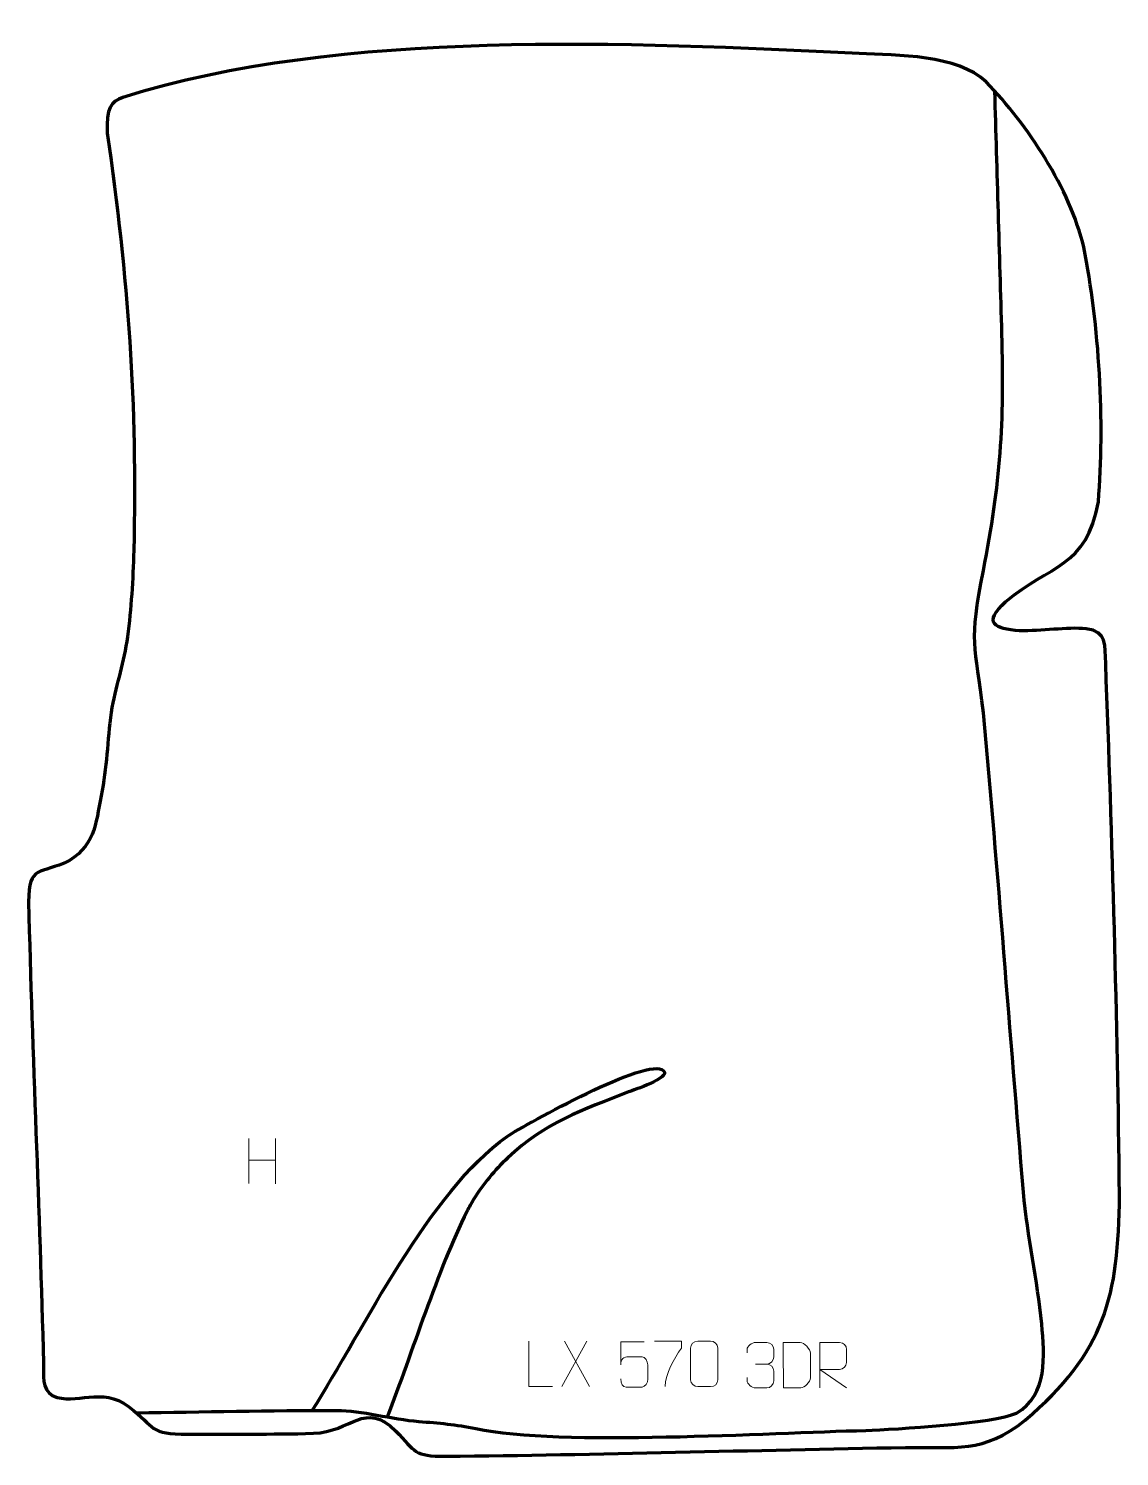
# Model space of a CAD drawing. Header units: millimetres. Extents: x 1056 to 1656, y 99 to 885.
import ezdxf

# ---------------------------------------------------------------- set-up
doc = ezdxf.new("R2010")
doc.units = ezdxf.units.MM
doc.header["$MEASUREMENT"] = 0
doc.layers.add('layer 2', color=7, linetype='Continuous')
doc.layers.add('layer 3', color=7, linetype='Continuous')

msp = doc.modelspace()

# ---------------------------------------------------------------- linework, layer by layer
at = {"layer": 'layer 2', "color": 142, "lineweight": 158}
for points, knots in [([(1114.8449, 123.3609), (1151.5077, 123.7854), (1188.5507, 124.596), (1225.1686, 124.6375), (1225.1686, 124.6375), (1238.4932, 124.6527), (1255.8226, 119.7214), (1270.3036, 118.5581), (1270.3036, 118.5581), (1281.3412, 117.6906), (1290.7702, 116.9226), (1301.6835, 114.6291), (1301.6835, 114.6291), (1348.5478, 104.7801), (1462.7516, 112.4734), (1516.2351, 113.5762), (1516.2351, 113.5762), (1532.3059, 114.3037), (1587.1524, 117.3151), (1599.1614, 123.1586), (1599.1614, 123.1586), (1616.4791, 133.2377), (1614.656, 154.6857), (1613.0094, 172.1087), (1613.0094, 172.1087), (1610.7072, 196.468), (1605.1086, 219.9465), (1602.9957, 244.7146), (1602.9957, 244.7146), (1595.5243, 332.5626), (1589.0616, 420.502), (1581.0091, 508.2989), (1581.0091, 508.2989), (1576.3082, 546.827), (1572.9385, 546.4226), (1580.9494, 586.7041), (1580.9494, 586.7041), (1590.4365, 634.8321), (1592.5672, 667.854), (1591.1341, 716.8003), (1591.1341, 716.8003), (1589.8302, 761.3287), (1588.5467, 805.8578), (1587.2524, 850.3865)], [0, 0, 0, 0, 0.08333333, 0.08333333, 0.08333333, 0.08333333, 0.16666667, 0.16666667, 0.16666667, 0.16666667, 0.25, 0.25, 0.25, 0.25, 0.33333333, 0.33333333, 0.33333333, 0.33333333, 0.41666667, 0.41666667, 0.41666667, 0.41666667, 0.5, 0.5, 0.5, 0.5, 0.58333333, 0.58333333, 0.58333333, 0.58333333, 0.66666667, 0.66666667, 0.66666667, 0.66666667, 0.75, 0.75, 0.75, 0.75, 0.83333333, 0.83333333, 0.83333333, 0.83333333, 1, 1, 1, 1]), ([(1211.6451, 124.4813), (1240.2287, 169.6435), (1276.0529, 244.9127), (1318.8566, 275.2998), (1318.8566, 275.2998), (1329.3704, 282.1647), (1396.847, 319.6912), (1404.9786, 311.5206), (1404.9786, 311.5206), (1409.1145, 307.3648), (1388.1688, 300.7854), (1385.7551, 299.8367), (1385.7551, 299.8367), (1360.321, 289.8394), (1339.7943, 282.9279), (1319.2951, 263.6218), (1319.2951, 263.6218), (1312.0662, 256.6751), (1305.7663, 249.2164), (1300.4738, 240.6914), (1300.4738, 240.6914), (1299.1618, 238.5318), (1298.0213, 236.4321), (1296.8653, 234.1885), (1296.8653, 234.1885), (1280.4806, 201.6224), (1266.8182, 156.4803), (1252.916, 120.9163)], [0, 0, 0, 0, 0.125, 0.125, 0.125, 0.125, 0.25, 0.25, 0.25, 0.25, 0.375, 0.375, 0.375, 0.375, 0.5, 0.5, 0.5, 0.5, 0.625, 0.625, 0.625, 0.625, 0.75, 0.75, 0.75, 0.75, 1, 1, 1, 1])]:
    msp.add_open_spline(points, degree=3, knots=knots, dxfattribs=at)
at = {"layer": 'layer 2', "color": 250, "lineweight": 9}
for points in [[(1176.8637, 274.2256), (1176.8637, 274.2256), (1176.8637, 249.4481), (1176.8637, 249.4481)], [(1191.507, 274.2256), (1191.507, 274.2256), (1191.507, 249.2721), (1191.507, 249.2721)], [(1176.8637, 262.3433), (1176.8637, 262.3433), (1191.507, 262.3437), (1191.507, 262.3437)], [(1362.7878, 162.6754), (1362.7878, 162.6754), (1349.0472, 137.7796), (1349.0472, 137.7796)], [(1350.5018, 162.6754), (1350.5018, 162.6754), (1364.2424, 137.7219), (1364.2424, 137.7219)], [(1455.645, 150.0351), (1455.645, 150.0351), (1461.8414, 150.0351), (1461.8414, 150.0351)]]:
    msp.add_open_spline(points, degree=3, dxfattribs=at)
for points, knots in [([(1343.8466, 137.7218), (1343.8466, 137.7218), (1330.8975, 137.7218), (1330.8975, 137.7218), (1330.8975, 137.7218), (1330.8975, 137.7218), (1330.8975, 162.6754), (1330.8975, 162.6754)], [0, 0, 0, 0, 0.33333333, 0.33333333, 0.33333333, 0.33333333, 1, 1, 1, 1]), ([(1394.2471, 162.3509), (1394.2471, 162.3509), (1381.3954, 162.3509), (1381.3954, 162.3509), (1381.3954, 162.3509), (1381.3957, 158.1203), (1381.3957, 153.8894), (1381.3954, 149.6582), (1381.3954, 149.6582), (1381.3951, 152.9683), (1383.0261, 154.0401), (1385.8381, 154.1006), (1385.8381, 154.1006), (1388.2777, 154.1009), (1390.7172, 154.1009), (1393.1564, 154.1006), (1393.1564, 154.1006), (1394.8062, 154.1074), (1396.2811, 151.7269), (1396.3096, 149.6582), (1396.3096, 149.6582), (1396.3093, 147.0709), (1396.3093, 144.4833), (1396.3096, 141.8956), (1396.3096, 141.8956), (1396.3558, 139.9362), (1394.8564, 137.4999), (1393.2305, 137.4414), (1393.2305, 137.4414), (1391.274, 137.4417), (1386.379, 137.4417), (1384.422, 137.4414), (1384.422, 137.4414), (1382.5765, 137.4326), (1381.4694, 139.3974), (1381.4486, 141.9485)], [0, 0, 0, 0, 0.1, 0.1, 0.1, 0.1, 0.2, 0.2, 0.2, 0.2, 0.3, 0.3, 0.3, 0.3, 0.4, 0.4, 0.4, 0.4, 0.5, 0.5, 0.5, 0.5, 0.6, 0.6, 0.6, 0.6, 0.7, 0.7, 0.7, 0.7, 0.8, 0.8, 0.8, 0.8, 1, 1, 1, 1]), ([(1399.964, 162.6779), (1399.964, 162.6779), (1414.7801, 162.6779), (1414.7801, 162.6779), (1414.7801, 162.6779), (1414.7798, 161.4283), (1414.7798, 160.1787), (1414.7801, 158.9289), (1414.7801, 158.9289), (1410.7857, 152.9318), (1405.8705, 145.0982), (1405.8705, 137.7194)], [0, 0, 0, 0, 0.25, 0.25, 0.25, 0.25, 0.5, 0.5, 0.5, 0.5, 1, 1, 1, 1]), ([(1423.7914, 162.6979), (1426.1575, 162.6979), (1428.524, 162.6979), (1430.8905, 162.6979), (1430.8905, 162.6979), (1432.871, 162.7335), (1434.897, 161.2392), (1434.9241, 158.7971), (1434.9241, 158.7971), (1434.9237, 153.0397), (1434.9237, 147.2819), (1434.9241, 141.5237), (1434.9241, 141.5237), (1434.782, 139.1961), (1433.0756, 137.7138), (1430.8905, 137.703), (1430.8905, 137.703), (1428.5181, 137.7034), (1426.1457, 137.7034), (1423.7737, 137.703), (1423.7737, 137.703), (1421.8152, 137.5974), (1419.8088, 139.4853), (1419.8202, 141.5063), (1419.8202, 141.5063), (1419.8206, 147.2869), (1419.8206, 153.0672), (1419.8202, 158.847), (1419.8202, 158.847), (1419.8245, 160.989), (1421.6016, 162.7115), (1423.7914, 162.6979)], [0, 0, 0, 0, 0.11111111, 0.11111111, 0.11111111, 0.11111111, 0.22222222, 0.22222222, 0.22222222, 0.22222222, 0.33333333, 0.33333333, 0.33333333, 0.33333333, 0.44444444, 0.44444444, 0.44444444, 0.44444444, 0.55555556, 0.55555556, 0.55555556, 0.55555556, 0.66666667, 0.66666667, 0.66666667, 0.66666667, 0.77777778, 0.77777778, 0.77777778, 0.77777778, 1, 1, 1, 1]), ([(1450.9353, 156.2803), (1450.9353, 156.2803), (1450.9353, 158.1375), (1450.9353, 158.1375), (1450.9353, 158.1375), (1450.921, 159.8794), (1453.5855, 161.9975), (1455.6446, 161.9748), (1455.6446, 161.9748), (1457.7087, 161.9748), (1459.7727, 161.9748), (1461.8364, 161.9748), (1461.8364, 161.9748), (1464.0309, 161.9836), (1465.6292, 160.1368), (1465.6736, 158.2247), (1465.6736, 158.2247), (1465.6732, 156.7896), (1465.6732, 155.3545), (1465.6736, 153.919), (1465.6736, 153.919), (1465.625, 152.2655), (1464.0224, 150.0355), (1461.8241, 150.0455), (1461.8241, 150.0455), (1464.0278, 150.0343), (1465.6358, 148.2311), (1465.6898, 146.1716), (1465.6898, 146.1716), (1465.6894, 144.3869), (1465.6894, 142.6022), (1465.6898, 140.8171), (1465.6898, 140.8171), (1465.6999, 138.7557), (1463.645, 136.9926), (1461.8241, 137.0007), (1461.8241, 137.0007), (1459.7588, 137.001), (1457.6936, 137.001), (1455.628, 137.0007), (1455.628, 137.0007), (1453.4594, 137.0122), (1450.9284, 139.4124), (1450.9098, 140.8742), (1450.9098, 140.8742), (1450.9098, 140.8742), (1450.9098, 142.7828), (1450.9098, 142.7828)], [0, 0, 0, 0, 0.07692308, 0.07692308, 0.07692308, 0.07692308, 0.15384615, 0.15384615, 0.15384615, 0.15384615, 0.23076923, 0.23076923, 0.23076923, 0.23076923, 0.30769231, 0.30769231, 0.30769231, 0.30769231, 0.38461538, 0.38461538, 0.38461538, 0.38461538, 0.46153846, 0.46153846, 0.46153846, 0.46153846, 0.53846154, 0.53846154, 0.53846154, 0.53846154, 0.61538462, 0.61538462, 0.61538462, 0.61538462, 0.69230769, 0.69230769, 0.69230769, 0.69230769, 0.76923077, 0.76923077, 0.76923077, 0.76923077, 0.84615385, 0.84615385, 0.84615385, 0.84615385, 1, 1, 1, 1]), ([(1470.9077, 137.0392), (1473.2395, 137.0396), (1478.1897, 137.0156), (1480.5212, 137.0153), (1480.5212, 137.0153), (1482.4462, 136.9099), (1485.7648, 140.4515), (1485.7536, 142.4688), (1485.7536, 142.4688), (1485.7532, 148.2389), (1485.7532, 150.4086), (1485.7536, 156.1779), (1485.7536, 156.1779), (1485.7493, 158.316), (1482.3748, 161.9761), (1480.2224, 161.9626), (1480.2224, 161.9626), (1477.8967, 161.9626), (1473.1724, 161.9626), (1470.8463, 161.9626), (1470.8463, 161.9626), (1470.8467, 156.2157), (1470.908, 142.7865), (1470.9077, 137.0392)], [0, 0, 0, 0, 0.14285714, 0.14285714, 0.14285714, 0.14285714, 0.28571429, 0.28571429, 0.28571429, 0.28571429, 0.42857143, 0.42857143, 0.42857143, 0.42857143, 0.57142857, 0.57142857, 0.57142857, 0.57142857, 0.71428571, 0.71428571, 0.71428571, 0.71428571, 1, 1, 1, 1]), ([(1490.9679, 137.0111), (1490.9679, 137.0111), (1490.9679, 161.9646), (1490.9679, 161.9646), (1490.9679, 161.9646), (1494.5627, 161.9646), (1498.1582, 161.9646), (1501.7534, 161.9646), (1501.7534, 161.9646), (1504.0787, 161.9269), (1505.636, 160.4369), (1505.6319, 158.0705), (1505.6319, 158.0705), (1505.6315, 156.035), (1505.6315, 152.9756), (1505.6319, 150.9396), (1505.6319, 150.9396), (1505.6254, 149.0641), (1503.8131, 147.1223), (1501.8036, 147.1032), (1501.8036, 147.1032), (1501.8036, 147.1032), (1490.9679, 147.1032), (1490.9679, 147.1032), (1490.9679, 147.1032), (1490.9679, 147.1032), (1505.6226, 137.0111), (1505.6226, 137.0111)], [0, 0, 0, 0, 0.125, 0.125, 0.125, 0.125, 0.25, 0.25, 0.25, 0.25, 0.375, 0.375, 0.375, 0.375, 0.5, 0.5, 0.5, 0.5, 0.625, 0.625, 0.625, 0.625, 0.75, 0.75, 0.75, 0.75, 1, 1, 1, 1])]:
    msp.add_open_spline(points, degree=3, knots=knots, dxfattribs=at)
at = {"layer": 'layer 3', "color": 242, "lineweight": 158}
msp.add_open_spline([(1098.9425, 827.3353), (1098.325, 841.0322), (1101.0283, 844.8106), (1107.5029, 846.8969), (1107.5029, 846.8969), (1226.9842, 884.8373), (1387.682, 877.1085), (1512.6876, 871.1072), (1512.6876, 871.1072), (1533.3484, 870.1835), (1566.8517, 870.4387), (1582.5196, 855.4733), (1582.5196, 855.4733), (1605.1792, 831.8607), (1628.7095, 796.7258), (1636.1229, 764.6018), (1636.1229, 764.6018), (1644.809, 722.1946), (1647.7812, 667.68), (1644.2207, 624.5311), (1644.2207, 624.5311), (1637.8051, 587.8199), (1617.5707, 590.2737), (1593.1944, 569.423), (1593.1944, 569.423), (1580.5569, 557.9433), (1586.9381, 554.3142), (1600.8593, 553.589), (1600.8593, 553.589), (1612.7652, 553.1039), (1626.8215, 555.7198), (1637.5662, 554.5866), (1637.5662, 554.5866), (1649.0554, 553.3748), (1647.8243, 545.4241), (1648.2248, 535.5295), (1648.2248, 535.5295), (1651.8409, 438.2798), (1654.7923, 340.4478), (1655.7897, 243.1437), (1655.7897, 243.1437), (1655.4045, 187.2918), (1647.8325, 156.5743), (1603.8587, 119.2092), (1603.8587, 119.2092), (1581.1326, 100.7802), (1565.3431, 104.6196), (1538.1361, 104.2058), (1538.1361, 104.2058), (1453.866, 102.871), (1369.3689, 100.1231), (1285.1417, 99.4359), (1285.1417, 99.4359), (1267.561, 99.2924), (1268.6812, 101.7759), (1257.5818, 113.3931), (1257.5818, 113.3931), (1240.4651, 130.2799), (1233.4171, 112.7692), (1212.3107, 112.0102), (1212.3107, 112.0102), (1189.4812, 111.4012), (1166.2391, 111.6585), (1143.3419, 111.4859), (1143.3419, 111.4859), (1121.7665, 111.4874), (1125.8239, 115.0546), (1110.6993, 126.7501), (1110.6993, 126.7501), (1095.9432, 138.1606), (1081.5088, 127.1017), (1069.0396, 132.6675), (1069.0396, 132.6675), (1062.6591, 136.5045), (1063.9676, 143.9476), (1063.8177, 150.5898), (1063.8177, 150.5898), (1061.7807, 235.1966), (1057.6374, 319.7367), (1055.6338, 404.3442), (1055.6338, 404.3442), (1055.6821, 425.316), (1061.7923, 418.8988), (1078.0883, 427.117), (1078.0883, 427.117), (1093.0653, 436.437), (1092.8197, 449.6636), (1096.0675, 465.6707), (1096.0675, 465.6707), (1099.1397, 480.8118), (1098.9863, 496.0894), (1101.5108, 511.3582), (1101.5108, 511.3582), (1104.0203, 524.8471), (1108.1048, 536.1722), (1110.0377, 550.2306), (1110.0377, 550.2306), (1112.101, 565.5767), (1113.0797, 581.5731), (1113.4986, 597.7693), (1113.4986, 597.7693), (1115.571, 677.8919), (1110.3689, 747.719), (1098.9425, 827.3353)], degree=3, knots=[0, 0, 0, 0, 0.03703704, 0.03703704, 0.03703704, 0.03703704, 0.07407407, 0.07407407, 0.07407407, 0.07407407, 0.11111111, 0.11111111, 0.11111111, 0.11111111, 0.14814815, 0.14814815, 0.14814815, 0.14814815, 0.18518519, 0.18518519, 0.18518519, 0.18518519, 0.22222222, 0.22222222, 0.22222222, 0.22222222, 0.25925926, 0.25925926, 0.25925926, 0.25925926, 0.2962963, 0.2962963, 0.2962963, 0.2962963, 0.33333333, 0.33333333, 0.33333333, 0.33333333, 0.37037037, 0.37037037, 0.37037037, 0.37037037, 0.40740741, 0.40740741, 0.40740741, 0.40740741, 0.44444444, 0.44444444, 0.44444444, 0.44444444, 0.48148148, 0.48148148, 0.48148148, 0.48148148, 0.51851852, 0.51851852, 0.51851852, 0.51851852, 0.55555556, 0.55555556, 0.55555556, 0.55555556, 0.59259259, 0.59259259, 0.59259259, 0.59259259, 0.62962963, 0.62962963, 0.62962963, 0.62962963, 0.66666667, 0.66666667, 0.66666667, 0.66666667, 0.7037037, 0.7037037, 0.7037037, 0.7037037, 0.74074074, 0.74074074, 0.74074074, 0.74074074, 0.77777778, 0.77777778, 0.77777778, 0.77777778, 0.81481481, 0.81481481, 0.81481481, 0.81481481, 0.85185185, 0.85185185, 0.85185185, 0.85185185, 0.88888889, 0.88888889, 0.88888889, 0.88888889, 0.92592593, 0.92592593, 0.92592593, 0.92592593, 1, 1, 1, 1], dxfattribs=at)

doc.saveas('drawing.dxf')
